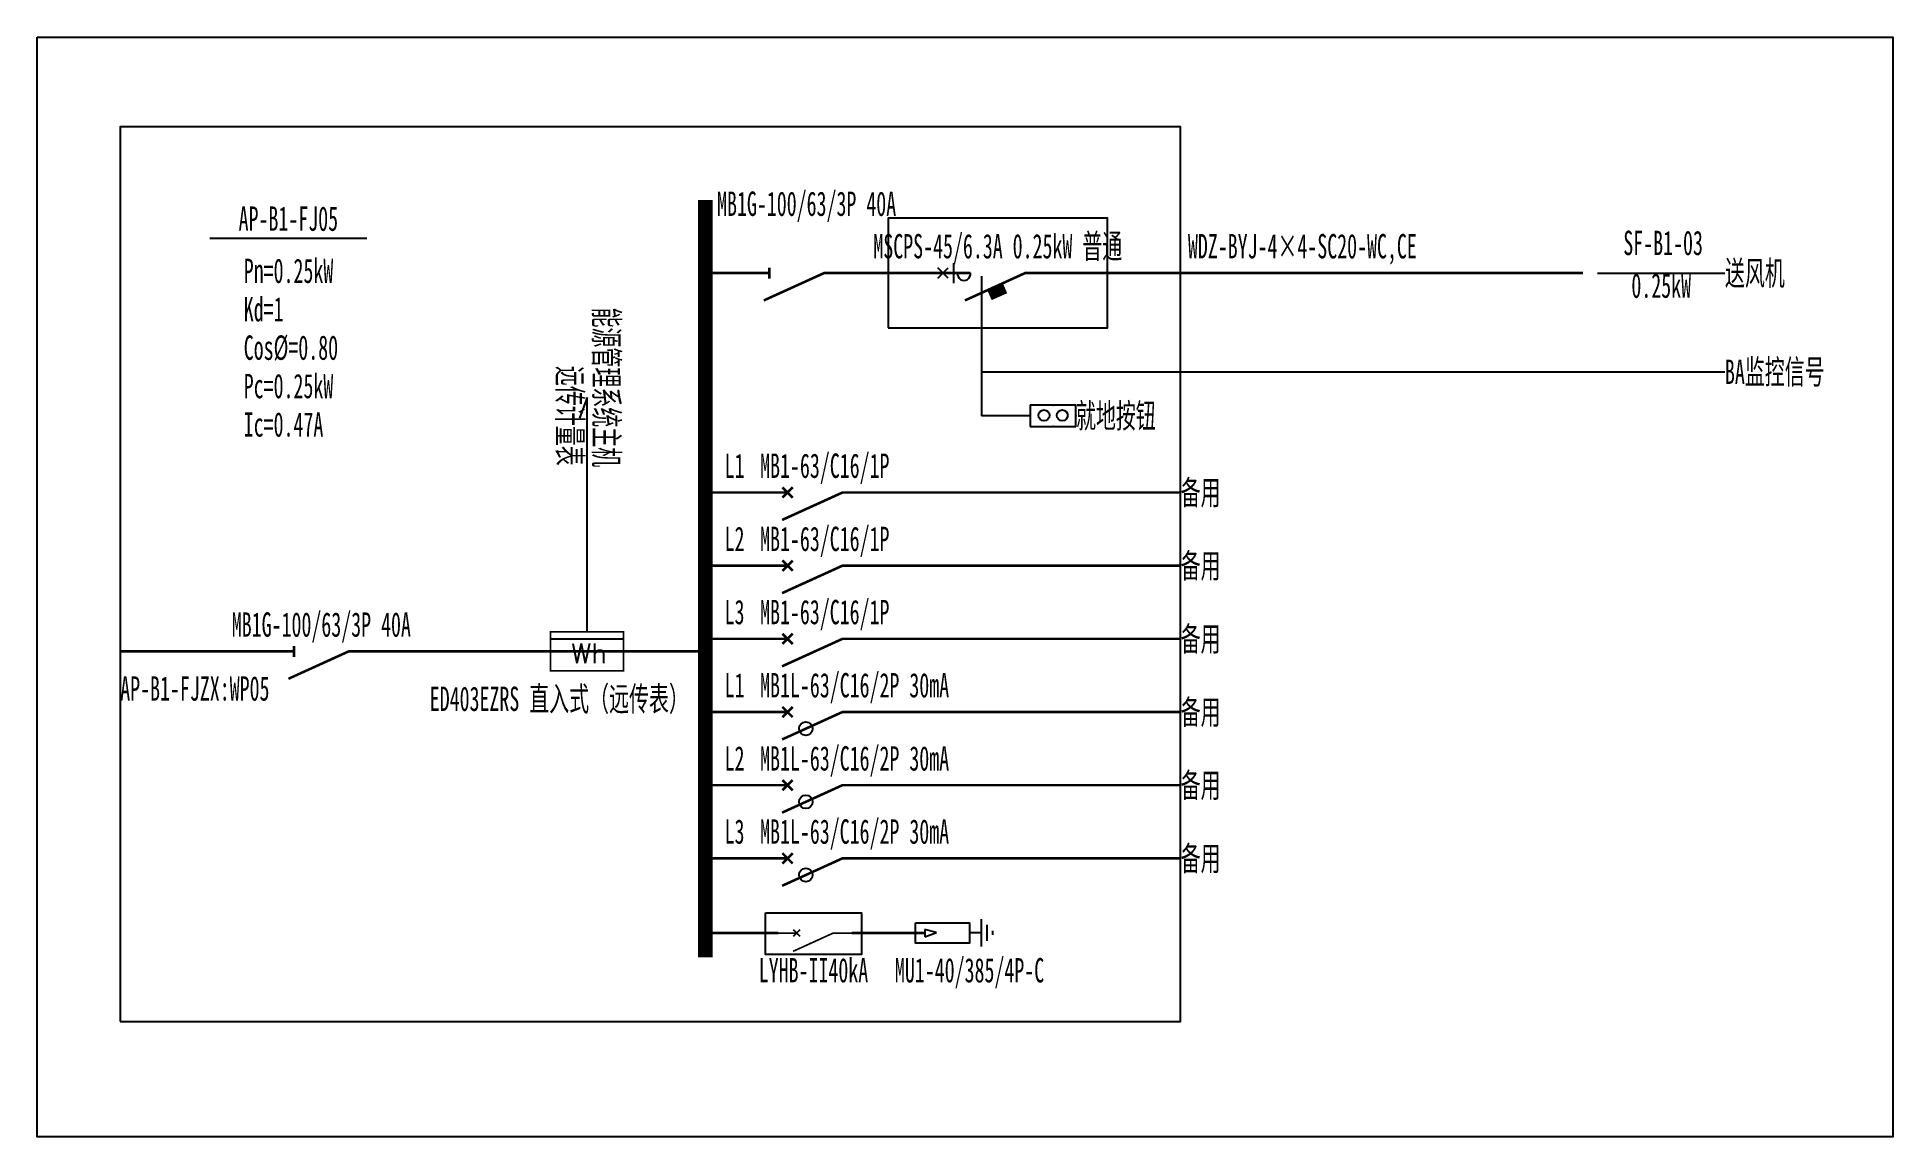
# Model space of a CAD drawing. Extents: x 1564855 to 1569423, y 419907 to 422612.
import ezdxf
from ezdxf.enums import TextEntityAlignment as Align

# ---------------------------------------------------------------- set-up
doc = ezdxf.new("R2010")
doc.units = 0
doc.header["$MEASUREMENT"] = 0
doc.layers.add('系统图', color=1, linetype='Continuous')
doc.styles.add('_SIMPLEX', font='simplex_.ttf', dxfattribs={"width": 0.6})
doc.styles.add('_TEL_DIM', font='', dxfattribs={"width": 0.8, "height": 3.5})
doc.styles.add('宋体', font='', dxfattribs={"width": 0.8, "height": 3.5})
doc.styles.get('_TEL_DIM').set_extended_font_data('SimSun')
doc.styles.get('宋体').set_extended_font_data('SimSun')

# ---------------------------------------------------------------- blocks, each defined once
blk = doc.blocks.new('$element$00000492')
blk.add_line((0.173, 0), (0.173, -1))
at = {"const_width": 0.0233}
blk.add_lwpolyline([(-0.267, 0), (0.267, 0), (0.267, -1), (-0.267, -1), (-0.267, 0)], dxfattribs=at)
at = {"style": '_SIMPLEX'}
blk.add_text('Wh', height=0.2667, rotation=270, dxfattribs=at).set_placement((-0.161, -0.281))
at = {"flags": 9}
blk.add_attdef('S', (0, 0), '', height=0.00000667, dxfattribs=at)
blk.add_attdef('S', (0, 0), '', height=0.00000667, dxfattribs=at)
blk.add_attdef('S', (0, 0), '', height=0.00000667, dxfattribs=at)
blk = doc.blocks.new('$element$00000497')
at = {"const_width": 0.0233}
for points in [[(0, 0), (0, -0.25)], [(0, -1), (0, -0.75), (-0.25, -0.2)], [(-0.047, -0.297), (0.047, -0.203)], [(-0.047, -0.203), (0.047, -0.297)]]:
    blk.add_lwpolyline(points, dxfattribs=at)
at = {"flags": 9}
blk.add_attdef('S', (0, 0), '', height=0.00000667, dxfattribs=at)
blk = doc.blocks.new('$element$00000578')
at = {"const_width": 0.0233}
for points in [[(0, 0), (0, -0.25)], [(0, -1), (0, -0.75), (-0.25, -0.2)], [(-0.05, -0.25), (0.05, -0.25)]]:
    blk.add_lwpolyline(points, dxfattribs=at)
at = {"flags": 9}
blk.add_attdef('S', (0, 0), '', height=0.00000667, dxfattribs=at)
blk = doc.blocks.new('$equip_U$00000079(zhangr-4109)')
for p, q in [((0.625, 0.292), (-0.625, 0.292)), ((-0.625, 0.292), (-0.625, -0.292)), ((0.625, -0.292), (0.625, 0.292)), ((-0.625, -0.292), (0.625, -0.292))]:
    blk.add_line(p, q)
at = {"const_width": 0.04}
blk.add_lwpolyline([(-0.625, 0.292), (-0.625, -0.292), (0.625, -0.292), (0.625, 0.292), (-0.625, 0.292), (-0.625, -0.292)], dxfattribs=at)
for centre in [(-0.25, 0.008), (0.25, 0.008)]:
    blk.add_circle(centre, 0.15)
for p in [(-0.625, 0), (0, 0.292), (0.625, 0), (0, -0.292)]:
    blk.add_point(p)
at = {"color": 7, "style": '_TEL_DIM', "flags": 1}
for tag in ['A', 'REMARK']:
    blk.add_attdef(tag, text='', height=0.00002, dxfattribs=at).set_placement((0, 0), align=Align.MIDDLE_CENTER)
blk = doc.blocks.new('$element$00000496')
at = {"const_width": 0.0233}
for points in [[(0, 0), (0, -0.25)], [(-0.25, -0.2), (0, -0.75), (0, -1)]]:
    blk.add_lwpolyline(points, dxfattribs=at)
blk.add_arc((-0.008, -0.192), 0.0589, 81.8699, 278.1301)
at = {"flags": 9}
blk.add_attdef('S', (0, 0), '', height=0.00000667, dxfattribs=at)
blk = doc.blocks.new('$equip_U$00000086(maj01888)')
at = {"color": 2, "lineweight": 25}
for p, q in [((-0.141, -0.141), (0.141, 0.141)), ((0.141, -0.141), (-0.141, 0.141)), ((0.286, 0.273), (0.286, -0.273))]:
    blk.add_line(p, q, dxfattribs=at)
at = {"color": 2}
for p, q in [((1.235, -0.473), (1.625, -0.299)), ((1.243, -0.49), (1.633, -0.317)), ((1.251, -0.508), (1.64, -0.335)), ((1.259, -0.526), (1.648, -0.353)), ((1.267, -0.544), (1.656, -0.37)), ((1.275, -0.562), (1.664, -0.388)), ((1.283, -0.579), (1.672, -0.406)), ((1.291, -0.597), (1.68, -0.424)), ((1.298, -0.615), (1.688, -0.442)), ((1.306, -0.633), (1.696, -0.459)), ((1.314, -0.651), (1.704, -0.477)), ((1.322, -0.668), (1.712, -0.495)), ((1.33, -0.686), (1.72, -0.513)), ((1.338, -0.704), (1.728, -0.531))]:
    blk.add_line(p, q, dxfattribs=at)
at = {"const_width": 0.04}
blk.add_lwpolyline([(1.23, -0.462), (1.62, -0.288), (1.732, -0.541), (1.343, -0.715)], close=True, dxfattribs=at)
at = {"xscale": 3, "yscale": 3, "zscale": 3, "rotation": 90}
blk.add_blockref('$element$00000496', (0, 0), dxfattribs=at)
at = {"color": 7, "style": '_TEL_DIM', "flags": 1}
for tag in ['A', 'REMARK']:
    blk.add_attdef(tag, text='', height=0.00002, dxfattribs=at).set_placement((0, 0), align=Align.MIDDLE_CENTER)
blk = doc.blocks.new('$element$00000519')
at = {"const_width": 0.0233}
for points in [[(0, 0), (0, -0.25)], [(0, -1), (0, -0.75), (-0.25, -0.2)], [(-0.05, -0.25), (0.05, -0.25)]]:
    blk.add_lwpolyline(points, dxfattribs=at)
at = {"flags": 9}
blk.add_attdef('S', (0, 0), '', height=0.00000667, dxfattribs=at)
blk = doc.blocks.new('$element$00000525')
at = {"const_width": 0.0233}
for points in [[(0, 0), (0, -0.25)], [(-0.25, -0.2), (0, -0.75), (0, -1)], [(-0.047, -0.203), (0.047, -0.297)], [(0.047, -0.203), (-0.047, -0.297)]]:
    blk.add_lwpolyline(points, dxfattribs=at)
blk.add_circle((-0.151, -0.417), 0.0615)
at = {"flags": 9}
blk.add_attdef('S', (0, 0), '', height=0.00000667, dxfattribs=at)

msp = doc.modelspace()

# ---------------------------------------------------------------- linework, layer by layer
at = {"color": 0, "linetype": 'ByBlock'}
for p, q in [((1565280.5, 422117.4), (1565666.7, 422117.4)), ((1567179.5, 422023.6), (1567179.5, 421788.6)), ((1567179.5, 421788.6), (1569009.4, 421788.6)), ((1567299.7, 421680.6), (1567179.5, 421680.6)), ((1567178.8, 420442.1), (1567178.8, 420374.9)), ((1567069, 420409.1), (1567039.8, 420417)), ((1567039.8, 420417), (1567039.8, 420398.8)), ((1567039.8, 420398.3), (1567069, 420409.1)), ((1567149.6, 420408.9), (1567177.7, 420408.9)), ((1567192.6, 420428.1), (1567192.6, 420388.9)), ((1567206.3, 420413.6), (1567206.3, 420403.9))]:
    msp.add_line(p, q, dxfattribs=at)
at = {"color": 0, "linetype": 'ByBlock', "ltscale": 0.2}
for p, q in [((1566208.7, 421725.5), (1566190.2, 421674.7)), ((1566208.7, 421148.9), (1566208.7, 421725.5))]:
    msp.add_line(p, q, dxfattribs=at)
at = {"color": 0, "linetype": 'ByBlock'}
for points in [[(1565059.8, 420190.1), (1567669.8, 420190.1), (1567669.8, 422391.6), (1565059.8, 422391.6)], [(1566949.7, 421896.6), (1567489.7, 421896.6), (1567489.7, 422166.6), (1566949.7, 422166.6)], [(1566647.8, 420457.4), (1566884.4, 420457.4), (1566884.4, 420355.4), (1566647.8, 420355.4)], [(1567017, 420433.1), (1567149.8, 420433.1), (1567149.8, 420383), (1567017, 420383)]]:
    msp.add_lwpolyline(points, close=True, dxfattribs=at)
for points, const_width in [([(1566499.8, 422211.6), (1566499.8, 420348.4)], 36), ([(1566499.8, 422031.6), (1566589.8, 422031.6)], 6.3), ([(1566859.8, 422031.6), (1567084.7, 422031.6)], 6.3), ([(1567354.7, 422031.6), (1568659.7, 422031.6)], 6.3), ([(1566499.8, 421491.6), (1566634.8, 421491.6)], 6.3), ([(1566904.8, 421491.6), (1567669.8, 421491.6)], 6.3), ([(1566499.7, 421311.6), (1566634.8, 421311.6)], 6.3), ([(1566904.7, 421311.6), (1567669.8, 421311.6)], 6.3), ([(1566499.7, 421131.6), (1566634.8, 421131.6)], 6.3), ([(1566904.7, 421131.6), (1567669.8, 421131.6)], 6.3), ([(1565059.8, 421100.9), (1565419.8, 421100.9)], 6.3), ([(1565689.8, 421100.9), (1566499.8, 421100.9)], 6.3), ([(1566499.7, 420951.6), (1566634.7, 420951.6)], 6.3), ([(1566904.7, 420951.6), (1567669.8, 420951.6)], 6.3), ([(1566499.7, 420771.6), (1566634.8, 420771.6)], 6.3), ([(1566904.7, 420771.6), (1567669.8, 420771.6)], 6.3), ([(1566499.7, 420591.6), (1566634.8, 420591.6)], 6.3), ([(1566904.7, 420591.6), (1567669.8, 420591.6)], 6.3), ([(1566499.8, 420407.9), (1566679.8, 420407.9)], 6.3), ([(1566859.8, 420407.9), (1567039.8, 420407.9)], 6.3)]:
    msp.add_lwpolyline(points, dxfattribs=dict(at, const_width=const_width))
for points in [[(1568695.7, 422031.6), (1569009.4, 422031.6)], [(1567179.5, 421788.6), (1567179.5, 421680.6)]]:
    msp.add_lwpolyline(points, dxfattribs=at)
at = {"layer": '系统图'}
msp.add_lwpolyline([(1564855.2, 422611.9), (1569422.8, 422611.9), (1569422.8, 419906.5), (1564855.2, 419906.5)], close=True, dxfattribs=at)

# ---------------------------------------------------------------- block references
at = {"color": 0, "linetype": 'ByBlock', "rotation": 90}
for name, p, xscale, yscale, zscale in [('$element$00000578', (1566589.8, 422031.6), 270, 270, 270), ('$element$00000497', (1566634.8, 421491.6), 270, 270, 270), ('$element$00000497', (1566634.8, 421311.6), 270, 270, 270), ('$element$00000497', (1566634.7, 421311.6), 270, 270, 270), ('$element$00000492', (1566118.7, 421100.9), 180, 180, 180), ('$element$00000497', (1566634.8, 421131.6), 270, 270, 270), ('$element$00000497', (1566634.7, 421131.6), 270, 270, 270), ('$element$00000519', (1565419.8, 421100.9), 270, 270, 270), ('$element$00000525', (1566634.7, 420951.6), 270, 270, 270), ('$element$00000525', (1566634.7, 420771.6), 270, 270, 270), ('$element$00000525', (1566634.7, 420591.6), 270, 270, 270), ('$element$00000497', (1566679.8, 420407.9), 180, 180, 180)]:
    msp.add_blockref(name, p, dxfattribs=dict(at, xscale=xscale, yscale=yscale, zscale=zscale))
at = {"color": 0, "linetype": 'ByBlock'}
for name, p, xscale, yscale, zscale in [('$equip_U$00000086(maj01888)', (1567084.7, 422031.6), 90, 90, 90), ('$equip_U$00000079(zhangr-4109)', (1567355.9, 421680.6), 89.99999999999997, 89.99999999999997, 89.99999999999997)]:
    msp.add_blockref(name, p, dxfattribs=dict(at, xscale=xscale, yscale=yscale, zscale=zscale))

# ---------------------------------------------------------------- texts
at = {"color": 31, "linetype": 'ByBlock', "style": '宋体', "width": 0.6}
msp.add_text('MB1G-100/63/3P 40A', height=60, dxfattribs=at).set_placement((1566528.8, 422154.1), align=Align.BOTTOM_LEFT)
at = {"color": 0, "linetype": 'ByBlock', "style": '宋体', "width": 0.6}
for s, p in [('AP-B1-FJ05', (1565473.6, 422117.4)), ('L1', (1566571.8, 421509.6)), ('L2', (1566571.8, 421329.6)), ('L3', (1566571.8, 421149.6)), ('L1', (1566571.8, 420969.6)), ('L2', (1566571.8, 420789.6)), ('L3', (1566571.8, 420609.6))]:
    msp.add_text(s, height=60, dxfattribs=at).set_placement(p, align=Align.BOTTOM_CENTER)
at = {"color": 1, "linetype": 'ByBlock', "style": '宋体', "width": 0.6}
msp.add_text('MSCPS-45/6.3A 0.25kW 普通', height=60, dxfattribs=at).set_placement((1567219.7, 422049.6), align=Align.BOTTOM_CENTER)
at = {"color": 0, "linetype": 'ByBlock', "style": '宋体', "width": 0.6}
for s, p in [('SF-B1-03', (1568759.3, 422105.6)), ('送风机', (1569009.4, 422031.6)), ('BA监控信号', (1569009.4, 421788.6)), ('就地按钮', (1567412.2, 421680.6)), ('备用', (1567669.8, 421491.6)), ('备用', (1567669.8, 421311.6)), ('备用', (1567669.8, 421131.6)), ('备用', (1567669.8, 420951.6)), ('备用', (1567669.8, 420771.6)), ('备用', (1567669.8, 420591.6))]:
    msp.add_text(s, height=60, dxfattribs=at).set_placement(p, align=Align.MIDDLE_LEFT)
for s, p in [('WDZ-BYJ-4×4-SC20-WC,CE', (1567687.7, 422049.6)), ('AP-B1-FJZX:WP05', (1565059.8, 420961.6))]:
    msp.add_text(s, height=60, dxfattribs=at).set_placement(p, align=Align.BOTTOM_LEFT)
for s, p in [('Pn=0.25kW', (1565363.8, 422007.1)), ('Kd=1', (1565363.8, 421912.6)), ('Cos%%C=0.80', (1565363.8, 421818.1)), ('Pc=0.25kW', (1565363.8, 421723.6)), ('Ic=0.47A', (1565363.8, 421629.1))]:
    msp.add_text(s, height=60, dxfattribs=at).set_placement(p)
msp.add_text('0.25kW', height=60, dxfattribs=at).set_placement((1568852.6, 422030.6), align=Align.TOP_CENTER)
for s, p in [('能源管理系统主机', (1566208.7, 421553.9)), ('远传计量表', (1566118.7, 421557.5))]:
    msp.add_text(s, height=60, rotation=270, dxfattribs=at).set_placement(p, align=Align.BOTTOM_RIGHT)
at = {"color": 1, "linetype": 'ByBlock', "style": '宋体', "width": 0.6}
for p in [(1566634.8, 421509.6), (1566634.7, 421329.6), (1566634.7, 421149.6)]:
    msp.add_text('MB1-63/C16/1P', height=60, dxfattribs=at).set_placement(p, align=Align.BOTTOM_LEFT)
at = {"color": 31, "linetype": 'ByBlock', "style": '宋体', "width": 0.6}
msp.add_text('MB1G-100/63/3P 40A', height=60, dxfattribs=at).set_placement((1565554.8, 421118.9), align=Align.BOTTOM_CENTER)
at = {"color": 3, "linetype": 'ByBlock', "style": '宋体', "width": 0.6}
for p in [(1566634.7, 420969.6), (1566634.7, 420789.6), (1566634.7, 420609.6)]:
    msp.add_text('MB1L-63/C16/2P 30mA', height=60, dxfattribs=at).set_placement(p, align=Align.BOTTOM_LEFT)
at = {"color": 2, "linetype": 'ByBlock', "style": '宋体', "width": 0.6}
msp.add_text('ED403EZRS 直入式（远传表）', height=60, dxfattribs=at).set_placement((1566140.5, 421014.2), align=Align.TOP_CENTER)
at = {"color": 30, "linetype": 'ByBlock', "style": '宋体', "width": 0.6}
msp.add_text('MU1-40/385/4P-C', height=60, dxfattribs=at).set_placement((1567150.2, 420346.4), align=Align.TOP_CENTER)
at = {"color": 40, "linetype": 'ByBlock', "style": '宋体', "width": 0.6}
msp.add_text('LYHB-II40kA', height=60, dxfattribs=at).set_placement((1566766.1, 420346.4), align=Align.TOP_CENTER)
at = {"color": 0, "linetype": 'ByBlock', "style": '_TEL_DIM', "flags": 1}
msp.add_attdef('S', text='静止电能发声器', height=0.0018, dxfattribs=at).set_placement((1565707.8, 420392.5), align=Align.MIDDLE_CENTER)

doc.saveas('drawing.dxf')
